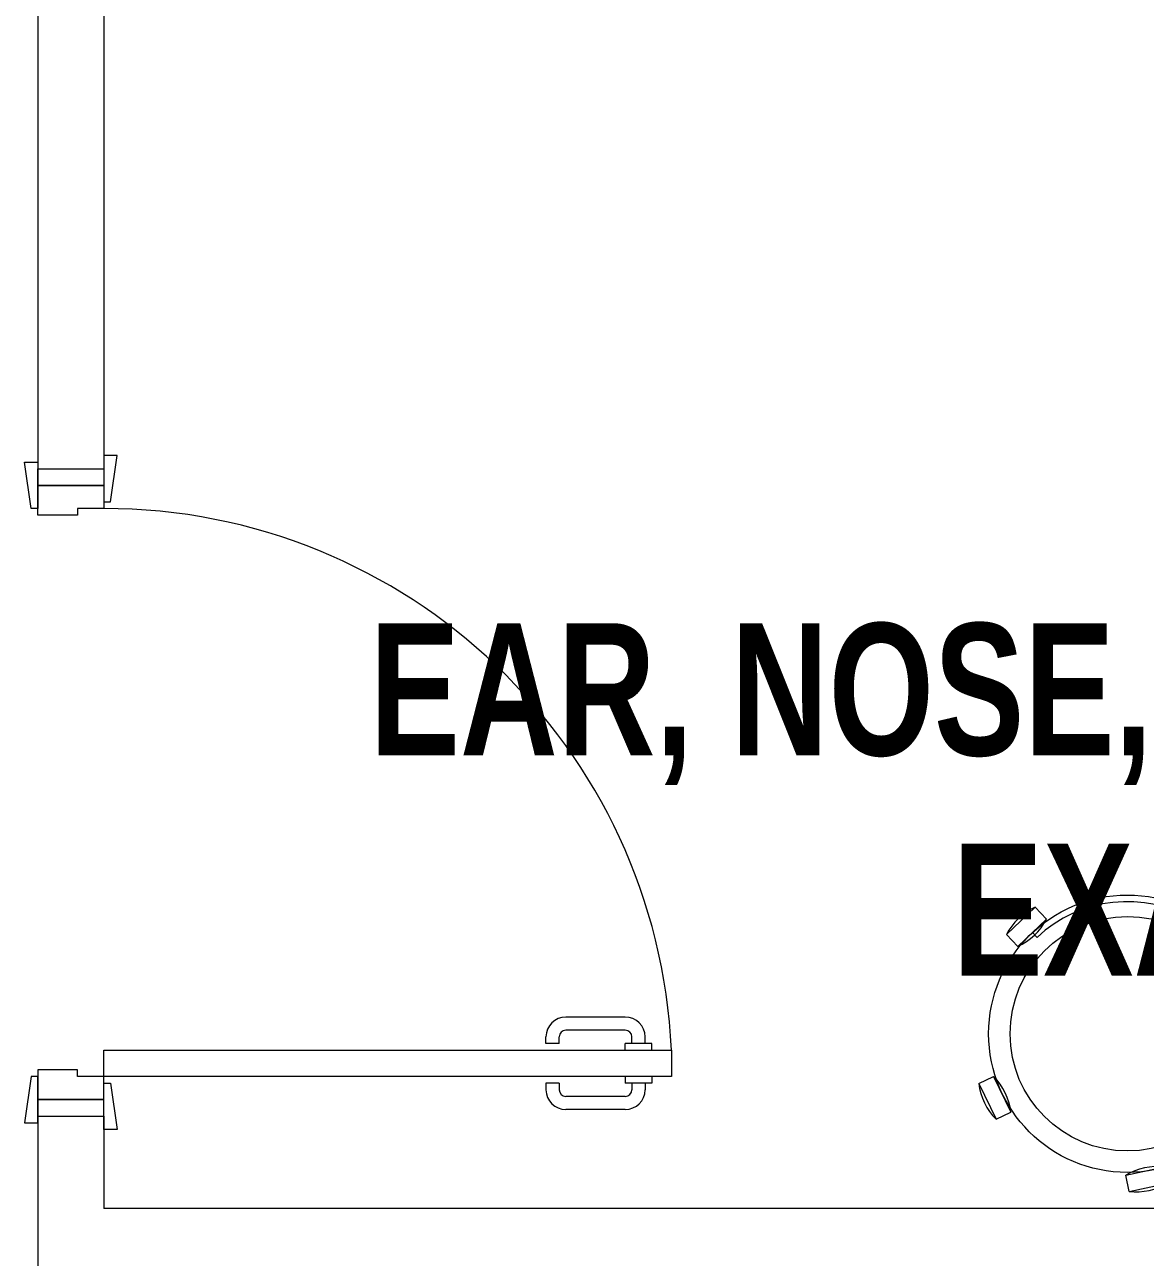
# Model space of a CAD drawing. Header units: millimetres. Extents: x -2143172 to 5255, y -610845 to 279739.
# Drawn here: x -1224711 to -1223015, y -29218 to -27352 of the extents above; entities that cross this region are included whole.
import ezdxf

# ---------------------------------------------------------------- set-up
doc = ezdxf.new("R2010")
doc.units = ezdxf.units.MM
doc.header["$LTSCALE"] = 30
doc.layers.get('0').update_dxf_attribs({"lineweight": 5})
for name, color, linetype, lineweight in [('72_EGR_BASE_TEXT', 7, 'Continuous', 5), ('LOADING', 163, 'Continuous', 5), ('Walls', 32, 'Continuous', 5)]:
    doc.layers.add(name, color=color, linetype=linetype, lineweight=lineweight)
doc.layers.add('Wooden Joinery', color=7, linetype='Continuous', lineweight=5, true_color=0x521300)
doc.styles.add('X3G_ENTITY_9EC9', font='swisscl.ttf', dxfattribs={"height": 0.2})

# ---------------------------------------------------------------- blocks, each defined once
blk = doc.blocks.new('A$C72370EFE')
at = {"layer": 'Wooden Joinery'}
for p, q in [((-0.01, -0.03), (-0.01, -0.07)), ((0, -0.03), (-0.01, -0.03)), ((0.04, -0.03), (0.05, -0.03)), ((0.05, -0.03), (0.05, -0.07)), ((-0.01, -0.04), (-0.02, -0.04)), ((0.05, -0.04), (0.06, -0.04)), ((-0.05, -0.07), (-0.05, -0.16)), ((-0.03, -0.07), (-0.03, -0.16)), ((-0.01, -0.06), (-0.02, -0.06)), ((0, -0.07), (-0.01, -0.07)), ((0.04, -0.07), (0.05, -0.07)), ((0.05, -0.06), (0.06, -0.06)), ((0.07, -0.07), (0.07, -0.16)), ((0.09, -0.07), (0.09, -0.16)), ((-0.01, -0.17), (-0.02, -0.17)), ((-0.01, -0.17), (-0.01, -0.19)), ((0.05, -0.17), (0.06, -0.17)), ((0.05, -0.17), (0.05, -0.19)), ((-0.01, -0.19), (-0.02, -0.19)), ((0.05, -0.19), (0.06, -0.19))]:
    blk.add_line(p, q, dxfattribs=at)
for centre, radius, start, end in [((-0.02, -0.07), 0.03, 90, 180), ((0.06, -0.07), 0.03, 0, 90), ((-0.02, -0.07), 0.01, 90, 180), ((0.06, -0.07), 0.01, 0, 90), ((-0.02, -0.16), 0.03, 180, 270), ((-0.02, -0.16), 0.01, 180, 270), ((0.06, -0.16), 0.01, 270, 0), ((0.06, -0.16), 0.03, 270, 0)]:
    blk.add_arc(centre, radius, start, end, dxfattribs=at)
blk = doc.blocks.new('A$C5DAD61B4')
at = {"layer": 'Wooden Joinery'}
for points in [[(80, 959.1), (80, 969.1), (10, 979.1), (10, 959.1)], [(940, 959.1), (940, 969.1), (1010, 979.1), (1010, 959.1)], [(70, 859.1), (70, 849.1), (0, 839.1), (0, 859.1)], [(120, 859.1), (120, 0), (80, 0), (80, 859.1)], [(950, 859.1), (950, 849.1), (1020, 839.1), (1020, 859.1)]]:
    blk.add_lwpolyline(points, close=True, dxfattribs=at)
for points in [[(45, 859.1), (45, 959.1), (20, 959.1), (20, 859.1), (45, 859.1)], [(45, 859.1), (80, 859.1), (80, 899.1), (90, 899.1), (90, 959.1), (45, 959.1), (45, 859.1)], [(975, 859.1), (940, 859.1), (940, 899.1), (930, 899.1), (930, 959.1), (975, 959.1), (975, 859.1)], [(975, 859.1), (975, 959.1), (1000, 959.1), (1000, 859.1), (975, 859.1)]]:
    blk.add_lwpolyline(points, dxfattribs=at)
blk.add_arc((80, 859.1), 860, 272.666, 0, dxfattribs=at)
at = {"layer": 'Wooden Joinery', "xscale": 999.9999999998854, "yscale": 999.9999999998854, "zscale": 999.9999999998854, "rotation": 180}
blk.add_blockref('A$C72370EFE', (120, 0), dxfattribs=at)
blk = doc.blocks.new('HF10037B-P')
at = {"color": 0}
for p, q in [((0.2459, 0.134), (0.1859, 0.134)), ((0.1859, 0.134), (0.1859, 0.109)), ((0.2459, 0.134), (0.2459, 0.109)), ((0.2459, 0.109), (0.1859, 0.109)), ((0, 0), (-0.0142, -0.0583)), ((0, 0), (0.0243, -0.0059)), ((0.0243, -0.0059), (0.01, -0.0642)), ((0.4071, -0.0094), (0.431, -0.0018)), ((0.4071, -0.0094), (0.4255, -0.0665)), ((0.431, -0.0018), (0.4493, -0.0589)), ((0.4069, -0.0417), (0.4165, -0.0387)), ((-0.0142, -0.0583), (0.01, -0.0642)), ((0.4255, -0.0665), (0.4493, -0.0589)), ((0.0524, -0.2725), (0.0674, -0.2525)), ((0.0674, -0.2525), (0.1154, -0.2885)), ((0.3125, -0.2897), (0.362, -0.2558)), ((0.3761, -0.2764), (0.362, -0.2558)), ((0.0524, -0.2725), (0.1004, -0.3085)), ((0.3266, -0.3103), (0.3761, -0.2764)), ((0.3267, -0.268), (0.3323, -0.2763)), ((0.1004, -0.3085), (0.1154, -0.2885)), ((0.3266, -0.3103), (0.3125, -0.2897))]:
    blk.add_line(p, q, dxfattribs=at)
for radius in [0.21, 0.1775]:
    blk.add_circle((0.2161, -0.1014), radius, dxfattribs=at)
for centre, radius, start, end in [((0.2159, 0.0465), 0.0925, 71.0754, 108.9246), ((0.2159, 0.1965), 0.0925, 251.0754, 288.9246), ((0.0779, -0.0499), 0.0925, 147.3419, 185.1912), ((-0.0678, -0.0143), 0.0925, 327.3419, 5.1912), ((0.4996, -0.0113), 0.0925, 178.8412, 216.6904), ((0.3568, -0.057), 0.0925, 358.8412, 36.6904), ((0.2161, -0.1014), 0.2, 303.6037, 17.3657), ((0.0389, -0.3404), 0.0925, 34.1875, 72.0368), ((0.3867, -0.3449), 0.0925, 105.5121, 143.3614), ((0.1289, -0.2205), 0.0925, 214.1875, 252.0368), ((0.3019, -0.2212), 0.0925, 285.5121, 323.3614)]:
    blk.add_arc(centre, radius, start, end, dxfattribs=at)

msp = doc.modelspace()

# ---------------------------------------------------------------- linework, layer by layer
at = {"layer": 'Walls'}
for p, q in [((-1224690.9, -25164.7), (-1224690.9, -28024.7)), ((-1224590.9, -25904.7), (-1224590.9, -28024.7)), ((-1224690.9, -28024.7), (-1224590.9, -28024.7)), ((-1224690.9, -29004.7), (-1224690.9, -29344.7)), ((-1224690.9, -29004.7), (-1224590.9, -29004.7)), ((-1224590.9, -29004.7), (-1224590.9, -29144.7)), ((-1220390.9, -29144.7), (-1224590.9, -29144.7))]:
    msp.add_line(p, q, dxfattribs=at)

# ---------------------------------------------------------------- block references
at = {"layer": 'LOADING', "extrusion": (-1.16581e-09, 2.75759e-10, -1), "xscale": -999.9999999999995, "yscale": 999.9999999999995, "zscale": 999.9999999999995, "rotation": 244.2186874640738}
msp.add_blockref('HF10037B-P', (1223039.1, -29118.6, 0), dxfattribs=at)
at = {"layer": 'Wooden Joinery', "rotation": 90.00000000000001}
msp.add_blockref('A$C5DAD61B4', (-1223731.8, -29024.7), dxfattribs=at)

# ---------------------------------------------------------------- texts
at = {"layer": '72_EGR_BASE_TEXT', "insert": (-1222241.2, -28258.5, 0), "char_height": 200, "width": 4223.97, "attachment_point": 2, "style": 'X3G_ENTITY_9EC9'}
msp.add_mtext('{\\fSwis721 LtCn BT|b1|i0|c0|p34;EAR, NOSE, THROAT CONSULTATION / EXAMINATION ROOM}', dxfattribs=at)

doc.saveas('drawing.dxf')
